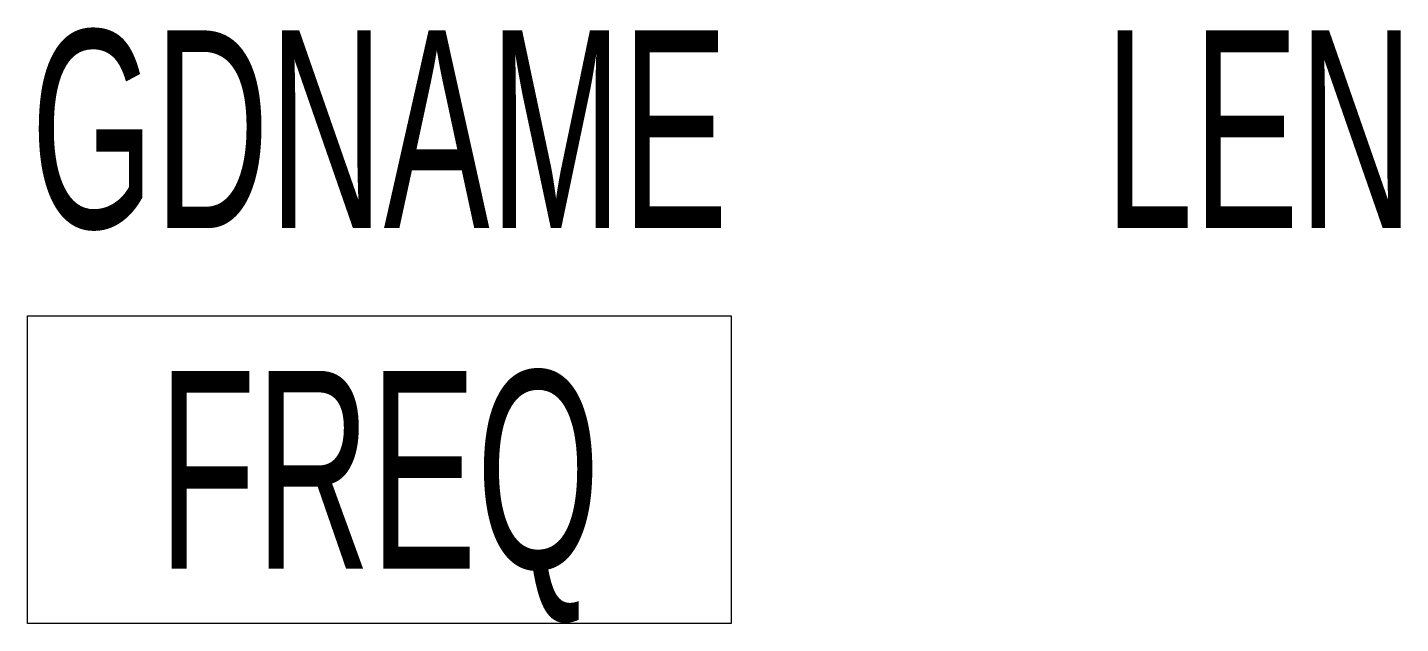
# Model space of a CAD drawing. Header units: millimetres. Extents: x -1.6 to 4.64, y -1.6 to 1.11.
import ezdxf
from ezdxf.enums import TextEntityAlignment as Align

# ---------------------------------------------------------------- set-up
doc = ezdxf.new("R2010")
doc.units = ezdxf.units.MM

msp = doc.modelspace()

# ---------------------------------------------------------------- linework, layer by layer
for points in [[(-1.6, -0.2), (1.6, -0.2)], [(-1.6, -1.6), (-1.6, -0.2)], [(1.6, -0.2), (1.6, -1.6)], [(1.6, -1.6), (-1.6, -1.6)]]:
    msp.add_lwpolyline(points)

# ---------------------------------------------------------------- texts
at = {"color": 240, "width": 0.6}
msp.add_attdef('GDNAME', text='GDNAME', height=0.9, dxfattribs=at).set_placement((0, 0.65), align=Align.MIDDLE_CENTER)
at = {"color": 4, "width": 0.6}
msp.add_attdef('LEN', text='LEN', height=0.9, dxfattribs=at).set_placement((4, 0.65), align=Align.MIDDLE_CENTER)
at = {"color": 6, "width": 0.6}
msp.add_attdef('FREQ', text='FREQ', height=0.9, dxfattribs=at).set_placement((0, -0.9), align=Align.MIDDLE_CENTER)

doc.saveas('drawing.dxf')
